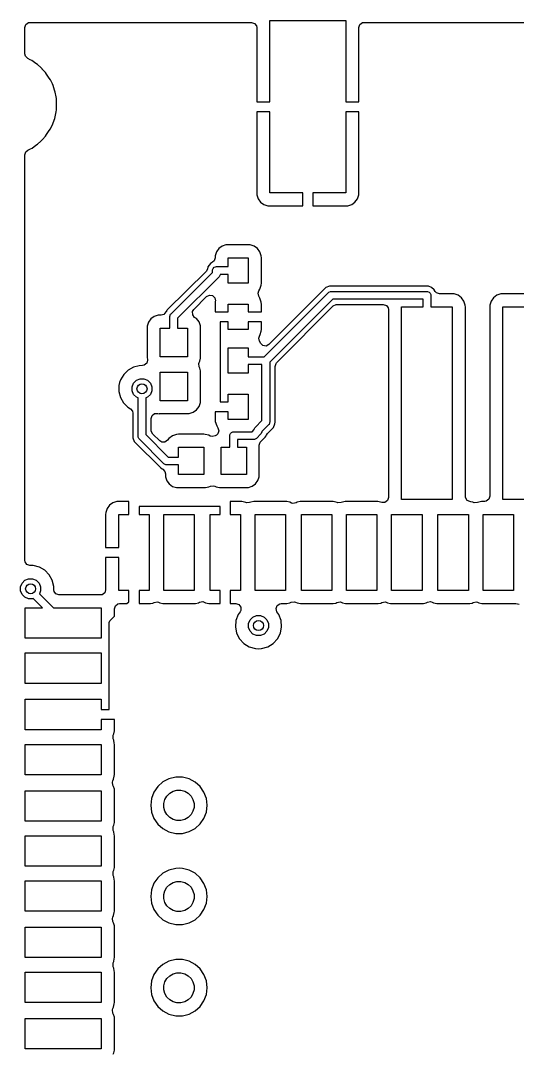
# Model space of a CAD drawing. Header units: inches. Extents: x 5.33 to 6.48, y -5.2 to -3.46.
# Drawn here: x 5.327 to 5.712, y -4.261 to -3.459 of the extents above; entities that cross this region are included whole.
import ezdxf

# ---------------------------------------------------------------- set-up
doc = ezdxf.new("R2010")
doc.units = ezdxf.units.IN
doc.header["$MEASUREMENT"] = 0
doc.layers.add('Top Layer', color=13, linetype='CONTINUOUS', true_color=0xc83434)

msp = doc.modelspace()

# ---------------------------------------------------------------- linework, layer by layer
at = {"layer": 'Top Layer', "linetype": 'CONTINUOUS'}
for p, q in [((5.32986, -3.46398), (5.33062, -3.46163)), ((5.32986, -3.48445), (5.32986, -3.46398)), ((5.33062, -3.46163), (5.33262, -3.46017)), ((5.33262, -3.46017), (5.33386, -3.45998)), ((5.33386, -3.45998), (5.50591, -3.45998)), ((5.50591, -3.45998), (5.50826, -3.46074)), ((5.50826, -3.46074), (5.50971, -3.46274)), ((5.50971, -3.46274), (5.50991, -3.46398)), ((5.50991, -3.46398), (5.50991, -3.52167)), ((5.5201, -3.52165), (5.5201, -3.45862)), ((5.5201, -3.45862), (5.57915, -3.45862)), ((5.57915, -3.45862), (5.57915, -3.52165)), ((5.58931, -3.46398), (5.59007, -3.46163)), ((5.58931, -3.52167), (5.58931, -3.46398)), ((5.59007, -3.46163), (5.59207, -3.46017)), ((5.59207, -3.46017), (5.59331, -3.45998)), ((5.59331, -3.45998), (5.76969, -3.45998)), ((5.33031, -3.48629), (5.32986, -3.48445)), ((5.33207, -3.48803), (5.33031, -3.48629)), ((5.33404, -3.48901), (5.33207, -3.48803)), ((5.33534, -3.48966), (5.33404, -3.48901)), ((5.33843, -3.49184), (5.33534, -3.48966)), ((5.33965, -3.49271), (5.33843, -3.49184)), ((5.34223, -3.49495), (5.33965, -3.49271)), ((5.34322, -3.49611), (5.34223, -3.49495)), ((5.34334, -3.49623), (5.34322, -3.49611)), ((5.34591, -3.49899), (5.34334, -3.49623)), ((5.34672, -3.50013), (5.34591, -3.49899)), ((5.34882, -3.50318), (5.34672, -3.50013)), ((5.34966, -3.50452), (5.34882, -3.50318)), ((5.35125, -3.5077), (5.34966, -3.50452)), ((5.35173, -3.50898), (5.35125, -3.5077)), ((5.35288, -3.51262), (5.35173, -3.50898)), ((5.3529, -3.51268), (5.35288, -3.51262)), ((5.35341, -3.51422), (5.3529, -3.51268)), ((5.35412, -3.51777), (5.35341, -3.51422)), ((5.35428, -3.51905), (5.35412, -3.51777)), ((5.35446, -3.52274), (5.35428, -3.51905)), ((5.50991, -3.52167), (5.51004, -3.52165)), ((5.51004, -3.52165), (5.5201, -3.52165)), ((5.57915, -3.52165), (5.58917, -3.52165)), ((5.58917, -3.52165), (5.58931, -3.52167)), ((5.35337, -3.53323), (5.35411, -3.5295)), ((5.35411, -3.5295), (5.35428, -3.52803)), ((5.35428, -3.52803), (5.35446, -3.52431)), ((5.35446, -3.52431), (5.35446, -3.52274)), ((5.51004, -3.52953), (5.50991, -3.52951)), ((5.50991, -3.52951), (5.50991, -3.59247)), ((5.5201, -3.52953), (5.51004, -3.52953)), ((5.5201, -3.59248), (5.5201, -3.52953)), ((5.58917, -3.52953), (5.57915, -3.52953)), ((5.57915, -3.52953), (5.57915, -3.59248)), ((5.58931, -3.52951), (5.58917, -3.52953)), ((5.58931, -3.5924), (5.58931, -3.52951)), ((5.35155, -3.53884), (5.35178, -3.53792)), ((5.35178, -3.53792), (5.35305, -3.53466)), ((5.35305, -3.53466), (5.35337, -3.53323)), ((5.34672, -3.54711), (5.34882, -3.54407)), ((5.34882, -3.54407), (5.34966, -3.54273)), ((5.34966, -3.54273), (5.35134, -3.53935)), ((5.35134, -3.53935), (5.35143, -3.53919)), ((5.35143, -3.53919), (5.35148, -3.53911)), ((5.35148, -3.53911), (5.35153, -3.53893)), ((5.35153, -3.53893), (5.35155, -3.53884)), ((5.33965, -3.55453), (5.34235, -3.55219)), ((5.34235, -3.55219), (5.34353, -3.55101)), ((5.34353, -3.55101), (5.34587, -3.54831)), ((5.34587, -3.54831), (5.34672, -3.54711)), ((5.32986, -3.5628), (5.33062, -3.56044)), ((5.33062, -3.56044), (5.3322, -3.55915)), ((5.3322, -3.55915), (5.3343, -3.5582)), ((5.3343, -3.5582), (5.33549, -3.55761)), ((5.33549, -3.55761), (5.33835, -3.55546)), ((5.33835, -3.55546), (5.33842, -3.55541)), ((5.33842, -3.55541), (5.33965, -3.55453)), ((5.32986, -3.59247), (5.32986, -3.5628)), ((5.32986, -3.84239), (5.32986, -3.59247)), ((5.50991, -3.59247), (5.50995, -3.59407)), ((5.50995, -3.59407), (5.51094, -3.59715)), ((5.54567, -3.59248), (5.5201, -3.59248)), ((5.54567, -3.6025), (5.54567, -3.59248)), ((5.57915, -3.59248), (5.55354, -3.59248)), ((5.55354, -3.59248), (5.55354, -3.6025)), ((5.58816, -3.59701), (5.58921, -3.59394)), ((5.58921, -3.59394), (5.5893, -3.59247)), ((5.5893, -3.59247), (5.58931, -3.5924)), ((5.51094, -3.59715), (5.51281, -3.5997)), ((5.51281, -3.5997), (5.51538, -3.60153)), ((5.51538, -3.60153), (5.51848, -3.60247)), ((5.58061, -3.60242), (5.58369, -3.60141)), ((5.58369, -3.60141), (5.58627, -3.59955)), ((5.58627, -3.59955), (5.58816, -3.59701)), ((5.51848, -3.60247), (5.52011, -3.6025)), ((5.52011, -3.6025), (5.54567, -3.6025)), ((5.55354, -3.6025), (5.57904, -3.6025)), ((5.57904, -3.6025), (5.58061, -3.60242)), ((5.48297, -3.63377), (5.48042, -3.63564)), ((5.48605, -3.63278), (5.48297, -3.63377)), ((5.48765, -3.63274), (5.48605, -3.63278)), ((5.50328, -3.63274), (5.48765, -3.63274)), ((5.50488, -3.6328), (5.50328, -3.63274)), ((5.50799, -3.63381), (5.50488, -3.6328)), ((5.51057, -3.63569), (5.50799, -3.63381)), ((5.47764, -3.64131), (5.47762, -3.64297)), ((5.47859, -3.63822), (5.47764, -3.64131)), ((5.48042, -3.63564), (5.47859, -3.63822)), ((5.51245, -3.63827), (5.51057, -3.63569)), ((5.51346, -3.64138), (5.51245, -3.63827)), ((5.51352, -3.64298), (5.51346, -3.64138)), ((5.47203, -3.64997), (5.47158, -3.65163)), ((5.47412, -3.64724), (5.47203, -3.64997)), ((5.47562, -3.64638), (5.47412, -3.64724)), ((5.47683, -3.64531), (5.47562, -3.64638)), ((5.47611, -3.65105), (5.47693, -3.65022)), ((5.47762, -3.64297), (5.47683, -3.64531)), ((5.47693, -3.65022), (5.47802, -3.64977)), ((5.47802, -3.64977), (5.4786, -3.64971)), ((5.4786, -3.64971), (5.48764, -3.64971)), ((5.48764, -3.64971), (5.48764, -3.64287)), ((5.48764, -3.64287), (5.50339, -3.64287)), ((5.50339, -3.64287), (5.50339, -3.66256)), ((5.51352, -3.6625), (5.51352, -3.64298)), ((5.47054, -3.65343), (5.44042, -3.68335)), ((5.44339, -3.68628), (5.4756, -3.65417)), ((5.48072, -3.65754), (5.44851, -3.68965)), ((5.47158, -3.65163), (5.47054, -3.65343)), ((5.4756, -3.65272), (5.47566, -3.65213)), ((5.4756, -3.65417), (5.4756, -3.65272)), ((5.47566, -3.65213), (5.47611, -3.65105)), ((5.4811, -3.65708), (5.48072, -3.65754)), ((5.48132, -3.65655), (5.4811, -3.65708)), ((5.4811, -3.65708), (5.4811, -3.65708)), ((5.4811, -3.65708), (5.4811, -3.65708)), ((5.48155, -3.656), (5.48132, -3.65655)), ((5.48157, -3.65572), (5.48155, -3.656)), ((5.48155, -3.656), (5.48155, -3.656)), ((5.48155, -3.656), (5.48155, -3.656)), ((5.48764, -3.65572), (5.48157, -3.65572)), ((5.48764, -3.66256), (5.48764, -3.65572)), ((5.50339, -3.66256), (5.48764, -3.66256)), ((5.51246, -3.66714), (5.51345, -3.66404)), ((5.51345, -3.66404), (5.51352, -3.6625)), ((5.56368, -3.66604), (5.56264, -3.66703)), ((5.5664, -3.66488), (5.56368, -3.66604)), ((5.56779, -3.66483), (5.5664, -3.66488)), ((5.64199, -3.66483), (5.56779, -3.66483)), ((5.64325, -3.66491), (5.64199, -3.66483)), ((5.64578, -3.66592), (5.64325, -3.66491)), ((5.64781, -3.66774), (5.64578, -3.66592)), ((5.46112, -3.68303), (5.47096, -3.67299)), ((5.47096, -3.67299), (5.47315, -3.67184)), ((5.47315, -3.67184), (5.4756, -3.67221)), ((5.4756, -3.67221), (5.47736, -3.67394)), ((5.47736, -3.67394), (5.47778, -3.67637)), ((5.51097, -3.67038), (5.51159, -3.66852)), ((5.51156, -3.67278), (5.51097, -3.67038)), ((5.51245, -3.67421), (5.51156, -3.67278)), ((5.51159, -3.66852), (5.51246, -3.66714)), ((5.51345, -3.67743), (5.51245, -3.67421)), ((5.51576, -3.71971), (5.56559, -3.66989)), ((5.56264, -3.66703), (5.51936, -3.71031)), ((5.56559, -3.66989), (5.56605, -3.66951)), ((5.56605, -3.66951), (5.56713, -3.66906)), ((5.56713, -3.66906), (5.56772, -3.66901)), ((5.56772, -3.66901), (5.64211, -3.66901)), ((5.64211, -3.66901), (5.64269, -3.66906)), ((5.64269, -3.66906), (5.64377, -3.66951)), ((5.64377, -3.66951), (5.6446, -3.67034)), ((5.6446, -3.67034), (5.64505, -3.67142)), ((5.64505, -3.67142), (5.64511, -3.67201)), ((5.64511, -3.67201), (5.64511, -3.68106)), ((5.64852, -3.66895), (5.64781, -3.66774)), ((5.64962, -3.67017), (5.64852, -3.66895)), ((5.65197, -3.67093), (5.64962, -3.67017)), ((5.66174, -3.67093), (5.65197, -3.67093)), ((5.66334, -3.67098), (5.66174, -3.67093)), ((5.66645, -3.672), (5.66334, -3.67098)), ((5.66904, -3.67387), (5.66645, -3.672)), ((5.67092, -3.67646), (5.66904, -3.67387)), ((5.69395, -3.67387), (5.69207, -3.67646)), ((5.69654, -3.672), (5.69395, -3.67387)), ((5.69965, -3.67098), (5.69654, -3.672)), ((5.70125, -3.67093), (5.69965, -3.67098)), ((5.74048, -3.67093), (5.70125, -3.67093)), ((5.47759, -3.67718), (5.47754, -3.67802)), ((5.47754, -3.67802), (5.47759, -3.67844)), ((5.4777, -3.67677), (5.47759, -3.67718)), ((5.47759, -3.67844), (5.47762, -3.67894)), ((5.47762, -3.67894), (5.47762, -3.68484)), ((5.47778, -3.67637), (5.4777, -3.67677)), ((5.48764, -3.68484), (5.48764, -3.67886)), ((5.48764, -3.67886), (5.50339, -3.67886)), ((5.50339, -3.67886), (5.50339, -3.68484)), ((5.51352, -3.67902), (5.51345, -3.67743)), ((5.51352, -3.68484), (5.51352, -3.67902)), ((5.56896, -3.67501), (5.52001, -3.72396)), ((5.52531, -3.72454), (5.56941, -3.68025)), ((5.6391, -3.67501), (5.56896, -3.67501)), ((5.56941, -3.68025), (5.57161, -3.67912)), ((5.57161, -3.67912), (5.57224, -3.67907)), ((5.57224, -3.67907), (5.60827, -3.67907)), ((5.60827, -3.67907), (5.61062, -3.67983)), ((5.61062, -3.67983), (5.61207, -3.68183)), ((5.61207, -3.68183), (5.61227, -3.68307)), ((5.62246, -3.83067), (5.62246, -3.68106)), ((5.62246, -3.68106), (5.6391, -3.68106)), ((5.6391, -3.68106), (5.6391, -3.67501)), ((5.64511, -3.68106), (5.66183, -3.68106)), ((5.66183, -3.68106), (5.66183, -3.83067)), ((5.67193, -3.67957), (5.67092, -3.67646)), ((5.67198, -3.68117), (5.67193, -3.67957)), ((5.67198, -3.82835), (5.67198, -3.68117)), ((5.69106, -3.67957), (5.69101, -3.68117)), ((5.69101, -3.68117), (5.69101, -3.82815)), ((5.69207, -3.67646), (5.69106, -3.67957)), ((5.7012, -3.83067), (5.7012, -3.68106)), ((5.7012, -3.68106), (5.74057, -3.68106)), ((5.42776, -3.69036), (5.42592, -3.69289)), ((5.4303, -3.68852), (5.42776, -3.69036)), ((5.43335, -3.68753), (5.4303, -3.68852)), ((5.43492, -3.68746), (5.43335, -3.68753)), ((5.43563, -3.68746), (5.43492, -3.68746)), ((5.43776, -3.68685), (5.43563, -3.68746)), ((5.43934, -3.68495), (5.43776, -3.68685)), ((5.43952, -3.6845), (5.43934, -3.68495)), ((5.44006, -3.6837), (5.43952, -3.6845)), ((5.4404, -3.68337), (5.44006, -3.6837)), ((5.44042, -3.68335), (5.4404, -3.68337)), ((5.44251, -3.68841), (5.44257, -3.68782)), ((5.44251, -3.69753), (5.44251, -3.68841)), ((5.44257, -3.68782), (5.44279, -3.68728)), ((5.44257, -3.68782), (5.44257, -3.68782)), ((5.44257, -3.68782), (5.44257, -3.68782)), ((5.44279, -3.68728), (5.44302, -3.68674)), ((5.44302, -3.68673), (5.44339, -3.68628)), ((5.44302, -3.68674), (5.44302, -3.68673)), ((5.44302, -3.68674), (5.44302, -3.68674)), ((5.44851, -3.68965), (5.44851, -3.69753)), ((5.46014, -3.68468), (5.46112, -3.68303)), ((5.4602, -3.68715), (5.46014, -3.68468)), ((5.4617, -3.68912), (5.4602, -3.68715)), ((5.4631, -3.69009), (5.4617, -3.68912)), ((5.46516, -3.6927), (5.4631, -3.69009)), ((5.47762, -3.68484), (5.48764, -3.68484)), ((5.50339, -3.68484), (5.51352, -3.68484)), ((5.61227, -3.68307), (5.61227, -3.82913)), ((5.42493, -3.69595), (5.42487, -3.69752)), ((5.42487, -3.69752), (5.42487, -3.71974)), ((5.42592, -3.69289), (5.42493, -3.69595)), ((5.43488, -3.71979), (5.43488, -3.69753)), ((5.43488, -3.69753), (5.44251, -3.69753)), ((5.44851, -3.69753), (5.45614, -3.69753)), ((5.45614, -3.69753), (5.45614, -3.71979)), ((5.46623, -3.69585), (5.46516, -3.6927)), ((5.46628, -3.6975), (5.46623, -3.69585)), ((5.46628, -3.71976), (5.46628, -3.6975)), ((5.48764, -3.69272), (5.4816, -3.69272)), ((5.4816, -3.69272), (5.4816, -3.75472)), ((5.48764, -3.69854), (5.48764, -3.69272)), ((5.50339, -3.69854), (5.48764, -3.69854)), ((5.51352, -3.69272), (5.50339, -3.69272)), ((5.50339, -3.69272), (5.50339, -3.69854)), ((5.51345, -3.69983), (5.51352, -3.69852)), ((5.51352, -3.69852), (5.51352, -3.69272)), ((5.51158, -3.70522), (5.51202, -3.70383)), ((5.51205, -3.70765), (5.51158, -3.70522)), ((5.51202, -3.70383), (5.51269, -3.70257)), ((5.51269, -3.70257), (5.51345, -3.69983)), ((5.48764, -3.73256), (5.48764, -3.71287)), ((5.48764, -3.71287), (5.50339, -3.71287)), ((5.50339, -3.71287), (5.50339, -3.71971)), ((5.51304, -3.70942), (5.51205, -3.70765)), ((5.51472, -3.71104), (5.51304, -3.70942)), ((5.51716, -3.71143), (5.51472, -3.71104)), ((5.51936, -3.71031), (5.51716, -3.71143)), ((5.42505, -3.72235), (5.42446, -3.72475)), ((5.42487, -3.71974), (5.42505, -3.72235)), ((5.45614, -3.71979), (5.43488, -3.71979)), ((5.46567, -3.72314), (5.46621, -3.72082)), ((5.46621, -3.72082), (5.46628, -3.71976)), ((5.50339, -3.71971), (5.51576, -3.71971)), ((5.40997, -3.73022), (5.40659, -3.73353)), ((5.41409, -3.7279), (5.40997, -3.73022)), ((5.41873, -3.7267), (5.41409, -3.7279)), ((5.42116, -3.72664), (5.41873, -3.7267)), ((5.42257, -3.72634), (5.42116, -3.72664)), ((5.42446, -3.72475), (5.42257, -3.72634)), ((5.46497, -3.72505), (5.46521, -3.72425)), ((5.46529, -3.7275), (5.46497, -3.72505)), ((5.46521, -3.72425), (5.46567, -3.72314)), ((5.46576, -3.7285), (5.46529, -3.7275)), ((5.46626, -3.73065), (5.46576, -3.7285)), ((5.46628, -3.73172), (5.46626, -3.73065)), ((5.51401, -3.72572), (5.50339, -3.72572)), ((5.50339, -3.72572), (5.50339, -3.73256)), ((5.51401, -3.76937), (5.51401, -3.72572)), ((5.52001, -3.72396), (5.52001, -3.77061)), ((5.52415, -3.72736), (5.52491, -3.72501)), ((5.52415, -3.77053), (5.52415, -3.72736)), ((5.52491, -3.72501), (5.52531, -3.72454)), ((5.40415, -3.73766), (5.40346, -3.73986)), ((5.40659, -3.73353), (5.40415, -3.73766)), ((5.41424, -3.74022), (5.41642, -3.73803)), ((5.41642, -3.73803), (5.41927, -3.73685)), ((5.41927, -3.73685), (5.42235, -3.73685)), ((5.42235, -3.73685), (5.4252, -3.73803)), ((5.4252, -3.73803), (5.42738, -3.74022)), ((5.43488, -3.75389), (5.43488, -3.73162)), ((5.43488, -3.73162), (5.45614, -3.73162)), ((5.45614, -3.73162), (5.45614, -3.75389)), ((5.46628, -3.75382), (5.46628, -3.73172)), ((5.50339, -3.73256), (5.48764, -3.73256)), ((5.4029, -3.74209), (5.40285, -3.74686)), ((5.40346, -3.73986), (5.4029, -3.74209)), ((5.41306, -3.74306), (5.41424, -3.74022)), ((5.41306, -3.74615), (5.41306, -3.74306)), ((5.41424, -3.749), (5.41306, -3.74615)), ((5.42738, -3.74022), (5.42856, -3.74306)), ((5.42856, -3.74615), (5.42738, -3.749)), ((5.42856, -3.74306), (5.42856, -3.74615)), ((5.40285, -3.74686), (5.40403, -3.75142)), ((5.40403, -3.75142), (5.40636, -3.75552)), ((5.41642, -3.75118), (5.41424, -3.749)), ((5.41781, -3.75175), (5.41642, -3.75118)), ((5.41781, -3.78152), (5.41781, -3.75175)), ((5.4252, -3.75118), (5.42381, -3.75175)), ((5.42381, -3.75175), (5.42381, -3.78027)), ((5.42738, -3.749), (5.4252, -3.75118)), ((5.45614, -3.75389), (5.43488, -3.75389)), ((5.46618, -3.75535), (5.46628, -3.75382)), ((5.4816, -3.75472), (5.48764, -3.75472)), ((5.48764, -3.75472), (5.48764, -3.74886)), ((5.48764, -3.74886), (5.50339, -3.74886)), ((5.50339, -3.74886), (5.50339, -3.76854)), ((5.40636, -3.75552), (5.40971, -3.75891)), ((5.40971, -3.75891), (5.41176, -3.76019)), ((5.41176, -3.76019), (5.41335, -3.76208)), ((5.41335, -3.76208), (5.41365, -3.76358)), ((5.45758, -3.76384), (5.46066, -3.76283)), ((5.46066, -3.76283), (5.46324, -3.76097)), ((5.46324, -3.76097), (5.46513, -3.75843)), ((5.46513, -3.75843), (5.46618, -3.75535)), ((5.48764, -3.7626), (5.47762, -3.7626)), ((5.47762, -3.7626), (5.47762, -3.76842)), ((5.48764, -3.76854), (5.48764, -3.7626)), ((5.41365, -3.76358), (5.41365, -3.78142)), ((5.42789, -3.76772), (5.42865, -3.76537)), ((5.42789, -3.77697), (5.42789, -3.76772)), ((5.42865, -3.76537), (5.43065, -3.76391)), ((5.43065, -3.76391), (5.43279, -3.76382)), ((5.43279, -3.76382), (5.4332, -3.76391)), ((5.4332, -3.76391), (5.43405, -3.76397)), ((5.43405, -3.76397), (5.43447, -3.76393)), ((5.43447, -3.76393), (5.43484, -3.76391)), ((5.43484, -3.76391), (5.45601, -3.76391)), ((5.45601, -3.76391), (5.45758, -3.76384)), ((5.47762, -3.76842), (5.47769, -3.77009)), ((5.47769, -3.77009), (5.47883, -3.77342)), ((5.50339, -3.76854), (5.48764, -3.76854)), ((5.50888, -3.77449), (5.51401, -3.76937)), ((5.52001, -3.77061), (5.51995, -3.7712)), ((5.52405, -3.77192), (5.52415, -3.77053)), ((5.42795, -3.77767), (5.42789, -3.77697)), ((5.42911, -3.77985), (5.42795, -3.77767)), ((5.47883, -3.77342), (5.47984, -3.77486)), ((5.48057, -3.77722), (5.47978, -3.77956)), ((5.47984, -3.77486), (5.48057, -3.77722)), ((5.48951, -3.77934), (5.49034, -3.77851)), ((5.49034, -3.77851), (5.49142, -3.77806)), ((5.49142, -3.77806), (5.49201, -3.778)), ((5.49201, -3.778), (5.50637, -3.778)), ((5.50637, -3.778), (5.50803, -3.77635)), ((5.50803, -3.77635), (5.50806, -3.77603)), ((5.50806, -3.77603), (5.50851, -3.77495)), ((5.50851, -3.77495), (5.50888, -3.77449)), ((5.51395, -3.7782), (5.5135, -3.77929)), ((5.51398, -3.77788), (5.51395, -3.7782)), ((5.51913, -3.77273), (5.51398, -3.77788)), ((5.51823, -3.77946), (5.5219, -3.77579)), ((5.5195, -3.77228), (5.51913, -3.77273)), ((5.51995, -3.7712), (5.5195, -3.77228)), ((5.5219, -3.77579), (5.52286, -3.77473)), ((5.52286, -3.77473), (5.52405, -3.77192)), ((5.41365, -3.78142), (5.4137, -3.78282)), ((5.4137, -3.78282), (5.41486, -3.78553)), ((5.41486, -3.78553), (5.41585, -3.78657)), ((5.41585, -3.78657), (5.4349, -3.80562)), ((5.41786, -3.7821), (5.41781, -3.78152)), ((5.41808, -3.78262), (5.41786, -3.7821)), ((5.41786, -3.7821), (5.41786, -3.7821)), ((5.41786, -3.7821), (5.41786, -3.7821)), ((5.41831, -3.78318), (5.41808, -3.78262)), ((5.41869, -3.78364), (5.41831, -3.78318)), ((5.41831, -3.78318), (5.41831, -3.78318)), ((5.41831, -3.78318), (5.41831, -3.78318)), ((5.4379, -3.80283), (5.41869, -3.78364)), ((5.42381, -3.78027), (5.44126, -3.79771)), ((5.43463, -3.78516), (5.42911, -3.77985)), ((5.43615, -3.78608), (5.43463, -3.78516)), ((5.43862, -3.78609), (5.43615, -3.78608)), ((5.44063, -3.78465), (5.43862, -3.78609)), ((5.44166, -3.78323), (5.44063, -3.78465)), ((5.44438, -3.78115), (5.44166, -3.78323)), ((5.44762, -3.78005), (5.44438, -3.78115)), ((5.44929, -3.77998), (5.44762, -3.78005)), ((5.46877, -3.77998), (5.44929, -3.77998)), ((5.47, -3.78006), (5.46877, -3.77998)), ((5.47262, -3.78075), (5.47, -3.78006)), ((5.47383, -3.78135), (5.47262, -3.78075)), ((5.47524, -3.78174), (5.47383, -3.78135)), ((5.47765, -3.78119), (5.47524, -3.78174)), ((5.47863, -3.7806), (5.47765, -3.78119)), ((5.47978, -3.77956), (5.47863, -3.7806)), ((5.48901, -3.781), (5.48906, -3.78042)), ((5.48901, -3.79008), (5.48901, -3.781)), ((5.48906, -3.78042), (5.48951, -3.77934)), ((5.50762, -3.78401), (5.49501, -3.78401)), ((5.49501, -3.78401), (5.49501, -3.79008)), ((5.5082, -3.78395), (5.50762, -3.78401)), ((5.50929, -3.7835), (5.5082, -3.78395)), ((5.50974, -3.78313), (5.50929, -3.7835)), ((5.51313, -3.77974), (5.50974, -3.78313)), ((5.51194, -3.78839), (5.51271, -3.78603)), ((5.51271, -3.78603), (5.51312, -3.78556)), ((5.51312, -3.78556), (5.51605, -3.78262)), ((5.5135, -3.77929), (5.51313, -3.77974)), ((5.51605, -3.78262), (5.51647, -3.7822)), ((5.51647, -3.7822), (5.51717, -3.78117)), ((5.51717, -3.78117), (5.51743, -3.78061)), ((5.51743, -3.78061), (5.51823, -3.77946)), ((5.44913, -3.79771), (5.44913, -3.79008)), ((5.44913, -3.79008), (5.46882, -3.79008)), ((5.46882, -3.79008), (5.46882, -3.81134)), ((5.4822, -3.81134), (5.4822, -3.79008)), ((5.4822, -3.79008), (5.48901, -3.79008)), ((5.49501, -3.79008), (5.50189, -3.79008)), ((5.50189, -3.79008), (5.50189, -3.81134)), ((5.51194, -3.81134), (5.51194, -3.78839)), ((5.43835, -3.8032), (5.4379, -3.80283)), ((5.44126, -3.79771), (5.44913, -3.79771)), ((5.4349, -3.80562), (5.43534, -3.80605)), ((5.43534, -3.80605), (5.43636, -3.8068)), ((5.43636, -3.8068), (5.43692, -3.8071)), ((5.43692, -3.8071), (5.43864, -3.80888)), ((5.43835, -3.80321), (5.43835, -3.8032)), ((5.43835, -3.8032), (5.43835, -3.8032)), ((5.43835, -3.8032), (5.43835, -3.8032)), ((5.43891, -3.80344), (5.43835, -3.80321)), ((5.43864, -3.80888), (5.43904, -3.81063)), ((5.43943, -3.80365), (5.43891, -3.80344)), ((5.43904, -3.81063), (5.43904, -3.81136)), ((5.43944, -3.80365), (5.43943, -3.80365)), ((5.43943, -3.80365), (5.43943, -3.80365)), ((5.44002, -3.80371), (5.43944, -3.80365)), ((5.43944, -3.80365), (5.43944, -3.80365)), ((5.44913, -3.80371), (5.44002, -3.80371)), ((5.44913, -3.81134), (5.44913, -3.80371)), ((5.43904, -3.81136), (5.43908, -3.81296)), ((5.43908, -3.81296), (5.44007, -3.81604)), ((5.44007, -3.81604), (5.44194, -3.81859)), ((5.44194, -3.81859), (5.44452, -3.82042)), ((5.46882, -3.81134), (5.44913, -3.81134)), ((5.50189, -3.81134), (5.4822, -3.81134)), ((5.50651, -3.82034), (5.50905, -3.8185)), ((5.50905, -3.8185), (5.51089, -3.81596)), ((5.51089, -3.81596), (5.51188, -3.81291)), ((5.51188, -3.81291), (5.51194, -3.81134)), ((5.44452, -3.82042), (5.44761, -3.82137)), ((5.44761, -3.82137), (5.44924, -3.82139)), ((5.44924, -3.82139), (5.46881, -3.82139)), ((5.46881, -3.82139), (5.47008, -3.82134)), ((5.47008, -3.82134), (5.47272, -3.82072)), ((5.47272, -3.82072), (5.47396, -3.82017)), ((5.47396, -3.82017), (5.47642, -3.81991)), ((5.47642, -3.81991), (5.47743, -3.82027)), ((5.47743, -3.82027), (5.47854, -3.82084)), ((5.47854, -3.82084), (5.48097, -3.82141)), ((5.48097, -3.82141), (5.48222, -3.82139)), ((5.48222, -3.82139), (5.48228, -3.82139)), ((5.48228, -3.82139), (5.50189, -3.82139)), ((5.50189, -3.82139), (5.50346, -3.82133)), ((5.50346, -3.82133), (5.50651, -3.82034)), ((5.39812, -3.83322), (5.39553, -3.8351)), ((5.40122, -3.83221), (5.39812, -3.83322)), ((5.40283, -3.83215), (5.40122, -3.83221)), ((5.41064, -3.83215), (5.40283, -3.83215)), ((5.41063, -3.83228), (5.41064, -3.83215)), ((5.41063, -3.8423), (5.41063, -3.83228)), ((5.49721, -3.83215), (5.48936, -3.83215)), ((5.48936, -3.83215), (5.48937, -3.83228)), ((5.48937, -3.83228), (5.48937, -3.8423)), ((5.49827, -3.83217), (5.49721, -3.83215)), ((5.50041, -3.83261), (5.49827, -3.83217)), ((5.50143, -3.83303), (5.50041, -3.83261)), ((5.50197, -3.83321), (5.50143, -3.83303)), ((5.50444, -3.83304), (5.50197, -3.83321)), ((5.50547, -3.83263), (5.50444, -3.83304)), ((5.50766, -3.83218), (5.50547, -3.83263)), ((5.50872, -3.83215), (5.50766, -3.83218)), ((5.53216, -3.83215), (5.50872, -3.83215)), ((5.5333, -3.83222), (5.53216, -3.83215)), ((5.53577, -3.83284), (5.5333, -3.83222)), ((5.53693, -3.83337), (5.53577, -3.83284)), ((5.53807, -3.83369), (5.53693, -3.83337)), ((5.5405, -3.83324), (5.53807, -3.83369)), ((5.54147, -3.83271), (5.5405, -3.83324)), ((5.5436, -3.83216), (5.54147, -3.83271)), ((5.5447, -3.83215), (5.5436, -3.83216)), ((5.56827, -3.83215), (5.5447, -3.83215)), ((5.56934, -3.83217), (5.56827, -3.83215)), ((5.57148, -3.83261), (5.56934, -3.83217)), ((5.57249, -3.83303), (5.57148, -3.83261)), ((5.57303, -3.83321), (5.57249, -3.83303)), ((5.5755, -3.83304), (5.57303, -3.83321)), ((5.57654, -3.83263), (5.5755, -3.83304)), ((5.57872, -3.83218), (5.57654, -3.83263)), ((5.57978, -3.83215), (5.57872, -3.83218)), ((5.6032, -3.83215), (5.57978, -3.83215)), ((5.60406, -3.83221), (5.6032, -3.83215)), ((5.60605, -3.83261), (5.60406, -3.83221)), ((5.60701, -3.83293), (5.60605, -3.83261)), ((5.60703, -3.83294), (5.60701, -3.83293)), ((5.6095, -3.83294), (5.60703, -3.83294)), ((5.6115, -3.83148), (5.6095, -3.83294)), ((5.61227, -3.82913), (5.6115, -3.83148)), ((5.66183, -3.83067), (5.62246, -3.83067)), ((5.67208, -3.82921), (5.67198, -3.82835)), ((5.67333, -3.83134), (5.67208, -3.82921)), ((5.6756, -3.83233), (5.67333, -3.83134)), ((5.67632, -3.8324), (5.6756, -3.83233)), ((5.67772, -3.83275), (5.67632, -3.8324)), ((5.67839, -3.83303), (5.67772, -3.83275)), ((5.67894, -3.83321), (5.67839, -3.83303)), ((5.68141, -3.83304), (5.67894, -3.83321)), ((5.68244, -3.83263), (5.68141, -3.83304)), ((5.68463, -3.83218), (5.68244, -3.83263)), ((5.68569, -3.83215), (5.68463, -3.83218)), ((5.68701, -3.83215), (5.68569, -3.83215)), ((5.68824, -3.83195), (5.68701, -3.83215)), ((5.69024, -3.8305), (5.68824, -3.83195)), ((5.69101, -3.82815), (5.69024, -3.8305)), ((5.74057, -3.83067), (5.7012, -3.83067)), ((5.32986, -3.87795), (5.32986, -3.84239)), ((5.39264, -3.84079), (5.39258, -3.84239)), ((5.39258, -3.84239), (5.39258, -3.86791)), ((5.39365, -3.83768), (5.39264, -3.84079)), ((5.39553, -3.8351), (5.39365, -3.83768)), ((5.4027, -3.86791), (5.4027, -3.8423)), ((5.4027, -3.8423), (5.41063, -3.8423)), ((5.4185, -3.83621), (5.4185, -3.8423)), ((5.4815, -3.83621), (5.4185, -3.83621)), ((5.4185, -3.8423), (5.42632, -3.8423)), ((5.42632, -3.8423), (5.42632, -3.90136)), ((5.4377, -3.90136), (5.4377, -3.8423)), ((5.4377, -3.8423), (5.46132, -3.8423)), ((5.46132, -3.8423), (5.46132, -3.90136)), ((5.4737, -3.90136), (5.4737, -3.8423)), ((5.4737, -3.8423), (5.4815, -3.8423)), ((5.4815, -3.8423), (5.4815, -3.83621)), ((5.48937, -3.8423), (5.49732, -3.8423)), ((5.49732, -3.8423), (5.49732, -3.90136)), ((5.5087, -3.90136), (5.5087, -3.8423)), ((5.5087, -3.8423), (5.53232, -3.8423)), ((5.53232, -3.8423), (5.53232, -3.90136)), ((5.5447, -3.90136), (5.5447, -3.8423)), ((5.5447, -3.8423), (5.56833, -3.8423)), ((5.56833, -3.8423), (5.56833, -3.90136)), ((5.5797, -3.90136), (5.5797, -3.8423)), ((5.5797, -3.8423), (5.60333, -3.8423)), ((5.60333, -3.8423), (5.60333, -3.90136)), ((5.6147, -3.90136), (5.6147, -3.8423)), ((5.6147, -3.8423), (5.63833, -3.8423)), ((5.63833, -3.8423), (5.63833, -3.90136)), ((5.65071, -3.90136), (5.65071, -3.8423)), ((5.65071, -3.8423), (5.67433, -3.8423)), ((5.67433, -3.8423), (5.67433, -3.90136)), ((5.68571, -3.90136), (5.68571, -3.8423)), ((5.68571, -3.8423), (5.70933, -3.8423)), ((5.70933, -3.8423), (5.70933, -3.90136)), ((5.39258, -3.86791), (5.4027, -3.86791)), ((5.33004, -3.87913), (5.32986, -3.87795)), ((5.33146, -3.88115), (5.33004, -3.87913)), ((5.3338, -3.88195), (5.33146, -3.88115)), ((5.33631, -3.88199), (5.3338, -3.88195)), ((5.34112, -3.88323), (5.33631, -3.88199)), ((5.4027, -3.87579), (5.39258, -3.87579)), ((5.39258, -3.87579), (5.39258, -3.90079)), ((5.4027, -3.90136), (5.4027, -3.87579)), ((5.34535, -3.88567), (5.34112, -3.88323)), ((5.34878, -3.88916), (5.34535, -3.88567)), ((5.35115, -3.89344), (5.34878, -3.88916)), ((5.32656, -3.89846), (5.32774, -3.89561)), ((5.32656, -3.90154), (5.32656, -3.89846)), ((5.32774, -3.89561), (5.32992, -3.89343)), ((5.32992, -3.89343), (5.33277, -3.89225)), ((5.33277, -3.89225), (5.33585, -3.89225)), ((5.33585, -3.89225), (5.3387, -3.89343)), ((5.3387, -3.89343), (5.34088, -3.89561)), ((5.34088, -3.89561), (5.34206, -3.89846)), ((5.34206, -3.89846), (5.34206, -3.90154)), ((5.35231, -3.89826), (5.35115, -3.89344)), ((5.3523, -3.90078), (5.35231, -3.89826)), ((5.32774, -3.90439), (5.32656, -3.90154)), ((5.32992, -3.90657), (5.32774, -3.90439)), ((5.33277, -3.90775), (5.32992, -3.90657)), ((5.34206, -3.90154), (5.34107, -3.90393)), ((5.34107, -3.90393), (5.35202, -3.91488)), ((5.3525, -3.90202), (5.3523, -3.90078)), ((5.35395, -3.90402), (5.3525, -3.90202)), ((5.3563, -3.90479), (5.35395, -3.90402)), ((5.38858, -3.90479), (5.3563, -3.90479)), ((5.38982, -3.90459), (5.38858, -3.90479)), ((5.39182, -3.90314), (5.38982, -3.90459)), ((5.39258, -3.90079), (5.39182, -3.90314)), ((5.41063, -3.90136), (5.4027, -3.90136)), ((5.41063, -3.91005), (5.41063, -3.90136)), ((5.42632, -3.90136), (5.4185, -3.90136)), ((5.4185, -3.90136), (5.4185, -3.91142)), ((5.46132, -3.90136), (5.4377, -3.90136)), ((5.4815, -3.90136), (5.4737, -3.90136)), ((5.4815, -3.91142), (5.4815, -3.90136)), ((5.49732, -3.90136), (5.48937, -3.90136)), ((5.48937, -3.90136), (5.48937, -3.91142)), ((5.53232, -3.90136), (5.5087, -3.90136)), ((5.56833, -3.90136), (5.5447, -3.90136)), ((5.60333, -3.90136), (5.5797, -3.90136)), ((5.63833, -3.90136), (5.6147, -3.90136)), ((5.67433, -3.90136), (5.65071, -3.90136)), ((5.70933, -3.90136), (5.68571, -3.90136)), ((5.33012, -3.9385), (5.33012, -3.91488)), ((5.33012, -3.91488), (5.34353, -3.91488)), ((5.33585, -3.90775), (5.33277, -3.90775)), ((5.33624, -3.90759), (5.33585, -3.90775)), ((5.34353, -3.91488), (5.33624, -3.90759)), ((5.35202, -3.91488), (5.38917, -3.91488)), ((5.38917, -3.91488), (5.38917, -3.9385)), ((5.39935, -3.91555), (5.40011, -3.9132)), ((5.40011, -3.9132), (5.40211, -3.91175)), ((5.40211, -3.91175), (5.40335, -3.91155)), ((5.40335, -3.91155), (5.40912, -3.91155)), ((5.40912, -3.91155), (5.41063, -3.91005)), ((5.4185, -3.91142), (5.41849, -3.91155)), ((5.41849, -3.91155), (5.42638, -3.91155)), ((5.42638, -3.91155), (5.42738, -3.91155)), ((5.42738, -3.91155), (5.42936, -3.91107)), ((5.42936, -3.91107), (5.43027, -3.91061)), ((5.43027, -3.91061), (5.43272, -3.91022)), ((5.43272, -3.91022), (5.43354, -3.91045)), ((5.43354, -3.91045), (5.43466, -3.91089)), ((5.43466, -3.91089), (5.437, -3.91145)), ((5.437, -3.91145), (5.438, -3.91155)), ((5.438, -3.91155), (5.46141, -3.91155)), ((5.46141, -3.91155), (5.4625, -3.91154)), ((5.4625, -3.91154), (5.46464, -3.91099)), ((5.46464, -3.91099), (5.4656, -3.91046)), ((5.4656, -3.91046), (5.46803, -3.91001)), ((5.46803, -3.91001), (5.46909, -3.9103)), ((5.46909, -3.9103), (5.47027, -3.9108)), ((5.47027, -3.9108), (5.47275, -3.91144)), ((5.47275, -3.91144), (5.47383, -3.91155)), ((5.47383, -3.91155), (5.48151, -3.91155)), ((5.48151, -3.91155), (5.4815, -3.91142)), ((5.48937, -3.91142), (5.48936, -3.91155)), ((5.48936, -3.91155), (5.4937, -3.91155)), ((5.4937, -3.91155), (5.49605, -3.91232)), ((5.49605, -3.91232), (5.49751, -3.91432)), ((5.49751, -3.91432), (5.49751, -3.91679)), ((5.52494, -3.91546), (5.52576, -3.91312)), ((5.52576, -3.91312), (5.52779, -3.91172)), ((5.52779, -3.91172), (5.52894, -3.91155)), ((5.52894, -3.91155), (5.53225, -3.91155)), ((5.53225, -3.91155), (5.5334, -3.91153)), ((5.5334, -3.91153), (5.53571, -3.91095)), ((5.53571, -3.91095), (5.53676, -3.91041)), ((5.53676, -3.91041), (5.5392, -3.91003)), ((5.5392, -3.91003), (5.54015, -3.9103)), ((5.54015, -3.9103), (5.54133, -3.9108)), ((5.54133, -3.9108), (5.54382, -3.91144)), ((5.54382, -3.91144), (5.54489, -3.91155)), ((5.54489, -3.91155), (5.56831, -3.91155)), ((5.56831, -3.91155), (5.56931, -3.91155)), ((5.56931, -3.91155), (5.57129, -3.91107)), ((5.57129, -3.91107), (5.5722, -3.91061)), ((5.5722, -3.91061), (5.57464, -3.91022)), ((5.57464, -3.91022), (5.57547, -3.91045)), ((5.57547, -3.91045), (5.57659, -3.91089)), ((5.57659, -3.91089), (5.57893, -3.91145)), ((5.57893, -3.91145), (5.57993, -3.91155)), ((5.57993, -3.91155), (5.60335, -3.91155)), ((5.60335, -3.91155), (5.60435, -3.91155)), ((5.60435, -3.91155), (5.60633, -3.91107)), ((5.60633, -3.91107), (5.60724, -3.91061)), ((5.60724, -3.91061), (5.60968, -3.91022)), ((5.60968, -3.91022), (5.61051, -3.91045)), ((5.61051, -3.91045), (5.61163, -3.91089)), ((5.61163, -3.91089), (5.61397, -3.91145)), ((5.61397, -3.91145), (5.61496, -3.91155)), ((5.61496, -3.91155), (5.63838, -3.91155)), ((5.63838, -3.91155), (5.63947, -3.91154)), ((5.63947, -3.91154), (5.6416, -3.91099)), ((5.6416, -3.91099), (5.64257, -3.91046)), ((5.64257, -3.91046), (5.645, -3.91001)), ((5.645, -3.91001), (5.64614, -3.91033)), ((5.64614, -3.91033), (5.6473, -3.91086)), ((5.6473, -3.91086), (5.64977, -3.91148)), ((5.64977, -3.91148), (5.65092, -3.91155)), ((5.65092, -3.91155), (5.67441, -3.91155)), ((5.67441, -3.91155), (5.67445, -3.91155)), ((5.67445, -3.91155), (5.67538, -3.91156)), ((5.67538, -3.91156), (5.67719, -3.91111)), ((5.67719, -3.91111), (5.67801, -3.91066)), ((5.67801, -3.91066), (5.68044, -3.91021)), ((5.68044, -3.91021), (5.68138, -3.91045)), ((5.68138, -3.91045), (5.6825, -3.91089)), ((5.6825, -3.91089), (5.68484, -3.91145)), ((5.68484, -3.91145), (5.68583, -3.91155)), ((5.68583, -3.91155), (5.70909, -3.91155)), ((5.70909, -3.91155), (5.71128, -3.91137)), ((5.71128, -3.91137), (5.71369, -3.91193)), ((5.39609, -3.92459), (5.39935, -3.92133)), ((5.39935, -3.92133), (5.39935, -3.91555)), ((5.49557, -3.9199), (5.49381, -3.92459)), ((5.497, -3.91781), (5.49557, -3.9199)), ((5.49751, -3.91679), (5.497, -3.91781)), ((5.50475, -3.92421), (5.50693, -3.92203)), ((5.50693, -3.92203), (5.50978, -3.92085)), ((5.50978, -3.92085), (5.51286, -3.92085)), ((5.51286, -3.92085), (5.51571, -3.92203)), ((5.51571, -3.92203), (5.51789, -3.92421)), ((5.52565, -3.91782), (5.52494, -3.91546)), ((5.5271, -3.91992), (5.52565, -3.91782)), ((5.52887, -3.92463), (5.5271, -3.91992)), ((5.39521, -3.92671), (5.39526, -3.92613)), ((5.39521, -3.9937), (5.39521, -3.92671)), ((5.39526, -3.92613), (5.39571, -3.92504)), ((5.39571, -3.92504), (5.39609, -3.92459)), ((5.49381, -3.92459), (5.4934, -3.92952)), ((5.4934, -3.92952), (5.49433, -3.93437)), ((5.50357, -3.92706), (5.50475, -3.92421)), ((5.50357, -3.93014), (5.50357, -3.92706)), ((5.50475, -3.93299), (5.50357, -3.93014)), ((5.51789, -3.92421), (5.51907, -3.92706)), ((5.51907, -3.93014), (5.51789, -3.93299)), ((5.51907, -3.92706), (5.51907, -3.93014)), ((5.52834, -3.93446), (5.52929, -3.92959)), ((5.52929, -3.92959), (5.52887, -3.92463)), ((5.38917, -3.9385), (5.33012, -3.9385)), ((5.49433, -3.93437), (5.49654, -3.9388)), ((5.49654, -3.9388), (5.49986, -3.94245)), ((5.50693, -3.93517), (5.50475, -3.93299)), ((5.50978, -3.93635), (5.50693, -3.93517)), ((5.51286, -3.93635), (5.50978, -3.93635)), ((5.51571, -3.93517), (5.51286, -3.93635)), ((5.51789, -3.93299), (5.51571, -3.93517)), ((5.52273, -3.94255), (5.5261, -3.9389)), ((5.5261, -3.9389), (5.52834, -3.93446)), ((5.49986, -3.94245), (5.50405, -3.94508)), ((5.50405, -3.94508), (5.50886, -3.94649)), ((5.50886, -3.94649), (5.51125, -3.94659)), ((5.51125, -3.94659), (5.51365, -3.94652)), ((5.51365, -3.94652), (5.5185, -3.94515)), ((5.5185, -3.94515), (5.52273, -3.94255)), ((5.33012, -3.9735), (5.33012, -3.94988)), ((5.33012, -3.94988), (5.38917, -3.94988)), ((5.38917, -3.94988), (5.38917, -3.9735)), ((5.38917, -3.9735), (5.33012, -3.9735)), ((5.33012, -4.00951), (5.33012, -3.98589)), ((5.33012, -3.98589), (5.38917, -3.98589)), ((5.38917, -3.98589), (5.38917, -3.9937)), ((5.38917, -3.9937), (5.39521, -3.9937)), ((5.39921, -4.00157), (5.38917, -4.00157)), ((5.38917, -4.00157), (5.38917, -4.00951)), ((5.39935, -4.00156), (5.39921, -4.00157)), ((5.39935, -4.00942), (5.39935, -4.00156)), ((5.38917, -4.00951), (5.33012, -4.00951)), ((5.39889, -4.01262), (5.39933, -4.01048)), ((5.39933, -4.01048), (5.39935, -4.00942)), ((5.39829, -4.01418), (5.39847, -4.01363)), ((5.39845, -4.01664), (5.39829, -4.01418)), ((5.39887, -4.01768), (5.39845, -4.01664)), ((5.39847, -4.01363), (5.39889, -4.01262)), ((5.39932, -4.01986), (5.39887, -4.01768)), ((5.33012, -4.04451), (5.33012, -4.02089)), ((5.33012, -4.02089), (5.38917, -4.02089)), ((5.38917, -4.02089), (5.38917, -4.04451)), ((5.39935, -4.02092), (5.39932, -4.01986)), ((5.39935, -4.04436), (5.39935, -4.02092)), ((5.38917, -4.04451), (5.33012, -4.04451)), ((5.3978, -4.05027), (5.39813, -4.04914)), ((5.39826, -4.0527), (5.3978, -4.05027)), ((5.39813, -4.04914), (5.39865, -4.04797)), ((5.39865, -4.04797), (5.39927, -4.0455)), ((5.39927, -4.0455), (5.39935, -4.04436)), ((5.43708, -4.05011), (5.4331, -4.05362)), ((5.44178, -4.04765), (5.43708, -4.05011)), ((5.44699, -4.04639), (5.44178, -4.04765)), ((5.44959, -4.04632), (5.44699, -4.04639)), ((5.45217, -4.04641), (5.44959, -4.04632)), ((5.45735, -4.04771), (5.45217, -4.04641)), ((5.46202, -4.05017), (5.45735, -4.04771)), ((5.46596, -4.05368), (5.46202, -4.05017)), ((5.33012, -4.08051), (5.33012, -4.05689)), ((5.33012, -4.05689), (5.38917, -4.05689)), ((5.38917, -4.05689), (5.38917, -4.08051)), ((5.39879, -4.05367), (5.39826, -4.0527)), ((5.39934, -4.05581), (5.39879, -4.05367)), ((5.39935, -4.0569), (5.39934, -4.05581)), ((5.39935, -4.06821), (5.39935, -4.0569)), ((5.43008, -4.05798), (5.42819, -4.06294)), ((5.4331, -4.05362), (5.43008, -4.05798)), ((5.44014, -4.06108), (5.44232, -4.0589)), ((5.44232, -4.0589), (5.44499, -4.05736)), ((5.44499, -4.05736), (5.44797, -4.05656)), ((5.44797, -4.05656), (5.45105, -4.05656)), ((5.45105, -4.05656), (5.45403, -4.05736)), ((5.45403, -4.05736), (5.4567, -4.0589)), ((5.4567, -4.0589), (5.45888, -4.06108)), ((5.46896, -4.05803), (5.46596, -4.05368)), ((5.47083, -4.06297), (5.46896, -4.05803)), ((5.42819, -4.06294), (5.42755, -4.06821)), ((5.4378, -4.06673), (5.4386, -4.06375)), ((5.4378, -4.06981), (5.4378, -4.06673)), ((5.4386, -4.06375), (5.44014, -4.06108)), ((5.45888, -4.06108), (5.46042, -4.06375)), ((5.46042, -4.06375), (5.46122, -4.06673)), ((5.46122, -4.06673), (5.46122, -4.06981)), ((5.47146, -4.06821), (5.47083, -4.06297)), ((5.39935, -4.08048), (5.39935, -4.06821)), ((5.42755, -4.06821), (5.42819, -4.07348)), ((5.42819, -4.07348), (5.43008, -4.07844)), ((5.4386, -4.07279), (5.4378, -4.06981)), ((5.44014, -4.07546), (5.4386, -4.07279)), ((5.44232, -4.07764), (5.44014, -4.07546)), ((5.45888, -4.07546), (5.4567, -4.07764)), ((5.46042, -4.07279), (5.45888, -4.07546)), ((5.46122, -4.06981), (5.46042, -4.07279)), ((5.46896, -4.07839), (5.47083, -4.07345)), ((5.47083, -4.07345), (5.47146, -4.06821)), ((5.38917, -4.08051), (5.33012, -4.08051)), ((5.39847, -4.08469), (5.39889, -4.08368)), ((5.39889, -4.08368), (5.39933, -4.08154)), ((5.39933, -4.08154), (5.39935, -4.08048)), ((5.43008, -4.07844), (5.4331, -4.0828)), ((5.4331, -4.0828), (5.43708, -4.08631)), ((5.44499, -4.07918), (5.44232, -4.07764)), ((5.44797, -4.07998), (5.44499, -4.07918)), ((5.45105, -4.07998), (5.44797, -4.07998)), ((5.45403, -4.07918), (5.45105, -4.07998)), ((5.4567, -4.07764), (5.45403, -4.07918)), ((5.46202, -4.08625), (5.46596, -4.08274)), ((5.46596, -4.08274), (5.46896, -4.07839)), ((5.39829, -4.08524), (5.39847, -4.08469)), ((5.39845, -4.08771), (5.39829, -4.08524)), ((5.39887, -4.08874), (5.39845, -4.08771)), ((5.39932, -4.09093), (5.39887, -4.08874)), ((5.39935, -4.09199), (5.39932, -4.09093)), ((5.43708, -4.08631), (5.44178, -4.08876)), ((5.44178, -4.08876), (5.44699, -4.09003)), ((5.44699, -4.09003), (5.44959, -4.09009)), ((5.44959, -4.09009), (5.45217, -4.09001)), ((5.45217, -4.09001), (5.45735, -4.08871)), ((5.45735, -4.08871), (5.46202, -4.08625)), ((5.33012, -4.11551), (5.33012, -4.09189)), ((5.33012, -4.09189), (5.38917, -4.09189)), ((5.38917, -4.09189), (5.38917, -4.11551)), ((5.39935, -4.11552), (5.39935, -4.09199)), ((5.38917, -4.11551), (5.33012, -4.11551)), ((5.39933, -4.11658), (5.39935, -4.11552)), ((5.39829, -4.12028), (5.39847, -4.11973)), ((5.39845, -4.12274), (5.39829, -4.12028)), ((5.39887, -4.12378), (5.39845, -4.12274)), ((5.39847, -4.11973), (5.39889, -4.11872)), ((5.39932, -4.12596), (5.39887, -4.12378)), ((5.39889, -4.11872), (5.39933, -4.11658)), ((5.43708, -4.12097), (5.4331, -4.12448)), ((5.44178, -4.11852), (5.43708, -4.12097)), ((5.44699, -4.11725), (5.44178, -4.11852)), ((5.44959, -4.11719), (5.44699, -4.11725)), ((5.45217, -4.11728), (5.44959, -4.11719)), ((5.45735, -4.11857), (5.45217, -4.11728)), ((5.46202, -4.12104), (5.45735, -4.11857)), ((5.46596, -4.12455), (5.46202, -4.12104)), ((5.33012, -4.15051), (5.33012, -4.12689)), ((5.33012, -4.12689), (5.38917, -4.12689)), ((5.38917, -4.12689), (5.38917, -4.15051)), ((5.39935, -4.12702), (5.39932, -4.12596)), ((5.39935, -4.13907), (5.39935, -4.12702)), ((5.43008, -4.12885), (5.42819, -4.13381)), ((5.4331, -4.12448), (5.43008, -4.12885)), ((5.44014, -4.13194), (5.44232, -4.12976)), ((5.44232, -4.12976), (5.44499, -4.12822)), ((5.44499, -4.12822), (5.44797, -4.12742)), ((5.44797, -4.12742), (5.45105, -4.12742)), ((5.45105, -4.12742), (5.45403, -4.12822)), ((5.45403, -4.12822), (5.4567, -4.12976)), ((5.4567, -4.12976), (5.45888, -4.13194)), ((5.46896, -4.1289), (5.46596, -4.12455)), ((5.47083, -4.13383), (5.46896, -4.1289)), ((5.39935, -4.15039), (5.39935, -4.13907)), ((5.42819, -4.13381), (5.42755, -4.13907)), ((5.42755, -4.13907), (5.42819, -4.14434)), ((5.4378, -4.13759), (5.4386, -4.13461)), ((5.4378, -4.14068), (5.4378, -4.13759)), ((5.4386, -4.13461), (5.44014, -4.13194)), ((5.45888, -4.13194), (5.46042, -4.13461)), ((5.46042, -4.13461), (5.46122, -4.13759)), ((5.46122, -4.13759), (5.46122, -4.14068)), ((5.47146, -4.13907), (5.47083, -4.13383)), ((5.47083, -4.14432), (5.47146, -4.13907)), ((5.42819, -4.14434), (5.43008, -4.1493)), ((5.4386, -4.14365), (5.4378, -4.14068)), ((5.44014, -4.14632), (5.4386, -4.14365)), ((5.44232, -4.1485), (5.44014, -4.14632)), ((5.45888, -4.14632), (5.4567, -4.1485)), ((5.46042, -4.14365), (5.45888, -4.14632)), ((5.46122, -4.14068), (5.46042, -4.14365)), ((5.46896, -4.14925), (5.47083, -4.14432)), ((5.38917, -4.15051), (5.33012, -4.15051)), ((5.39782, -4.15607), (5.39809, -4.15512)), ((5.39809, -4.15512), (5.3986, -4.15394)), ((5.3986, -4.15394), (5.39924, -4.15146)), ((5.39924, -4.15146), (5.39935, -4.15039)), ((5.43008, -4.1493), (5.4331, -4.15367)), ((5.4331, -4.15367), (5.43708, -4.15718)), ((5.44499, -4.15005), (5.44232, -4.1485)), ((5.44797, -4.15084), (5.44499, -4.15005)), ((5.45105, -4.15084), (5.44797, -4.15084)), ((5.45403, -4.15005), (5.45105, -4.15084)), ((5.4567, -4.1485), (5.45403, -4.15005)), ((5.46202, -4.15711), (5.46596, -4.1536)), ((5.46596, -4.1536), (5.46896, -4.14925)), ((5.33012, -4.18652), (5.33012, -4.16289)), ((5.33012, -4.16289), (5.38917, -4.16289)), ((5.38917, -4.16289), (5.38917, -4.18652)), ((5.39821, -4.15851), (5.39782, -4.15607)), ((5.39875, -4.15957), (5.39821, -4.15851)), ((5.39933, -4.16188), (5.39875, -4.15957)), ((5.39935, -4.16303), (5.39933, -4.16188)), ((5.39935, -4.18651), (5.39935, -4.16303)), ((5.43708, -4.15718), (5.44178, -4.15963)), ((5.44178, -4.15963), (5.44699, -4.1609)), ((5.44699, -4.1609), (5.44959, -4.16096)), ((5.44959, -4.16096), (5.45217, -4.16087)), ((5.45217, -4.16087), (5.45735, -4.15958)), ((5.45735, -4.15958), (5.46202, -4.15711)), ((5.38917, -4.18652), (5.33012, -4.18652)), ((5.39883, -4.18966), (5.39929, -4.1875)), ((5.39929, -4.1875), (5.39935, -4.18651)), ((5.44959, -4.18806), (5.44699, -4.18812)), ((5.45217, -4.18814), (5.44959, -4.18806)), ((5.39829, -4.19114), (5.39843, -4.19069)), ((5.39845, -4.19361), (5.39829, -4.19114)), ((5.39843, -4.19069), (5.39883, -4.18966)), ((5.39887, -4.19465), (5.39845, -4.19361)), ((5.39932, -4.19683), (5.39887, -4.19465)), ((5.4331, -4.19535), (5.43008, -4.19971)), ((5.43708, -4.19184), (5.4331, -4.19535)), ((5.44178, -4.18939), (5.43708, -4.19184)), ((5.44699, -4.18812), (5.44178, -4.18939)), ((5.45735, -4.18944), (5.45217, -4.18814)), ((5.46202, -4.1919), (5.45735, -4.18944)), ((5.46596, -4.19541), (5.46202, -4.1919)), ((5.46896, -4.19976), (5.46596, -4.19541)), ((5.33012, -4.22152), (5.33012, -4.19789)), ((5.33012, -4.19789), (5.38917, -4.19789)), ((5.38917, -4.19789), (5.38917, -4.22152)), ((5.39935, -4.19789), (5.39932, -4.19683)), ((5.39935, -4.20994), (5.39935, -4.19789)), ((5.43008, -4.19971), (5.42819, -4.20467)), ((5.4386, -4.20548), (5.44014, -4.20281)), ((5.44014, -4.20281), (5.44232, -4.20063)), ((5.44232, -4.20063), (5.44499, -4.19909)), ((5.44499, -4.19909), (5.44797, -4.19829)), ((5.44797, -4.19829), (5.45105, -4.19829)), ((5.45105, -4.19829), (5.45403, -4.19909)), ((5.45403, -4.19909), (5.4567, -4.20063)), ((5.4567, -4.20063), (5.45888, -4.20281)), ((5.45888, -4.20281), (5.46042, -4.20548)), ((5.47083, -4.2047), (5.46896, -4.19976)), ((5.39935, -4.22133), (5.39935, -4.20994)), ((5.42819, -4.20467), (5.42755, -4.20994)), ((5.42755, -4.20994), (5.42819, -4.21521)), ((5.4378, -4.20846), (5.4386, -4.20548)), ((5.4378, -4.21154), (5.4378, -4.20846)), ((5.4386, -4.21452), (5.4378, -4.21154)), ((5.46042, -4.20548), (5.46122, -4.20846)), ((5.46122, -4.21154), (5.46042, -4.21452)), ((5.46122, -4.20846), (5.46122, -4.21154)), ((5.47146, -4.20994), (5.47083, -4.2047)), ((5.47083, -4.21518), (5.47146, -4.20994)), ((5.42819, -4.21521), (5.43008, -4.22017)), ((5.43008, -4.22017), (5.4331, -4.22453)), ((5.44014, -4.21719), (5.4386, -4.21452)), ((5.44232, -4.21937), (5.44014, -4.21719)), ((5.44499, -4.22091), (5.44232, -4.21937)), ((5.4567, -4.21937), (5.45403, -4.22091)), ((5.45888, -4.21719), (5.4567, -4.21937)), ((5.46042, -4.21452), (5.45888, -4.21719)), ((5.46596, -4.22447), (5.46896, -4.22012)), ((5.46896, -4.22012), (5.47083, -4.21518)), ((5.38917, -4.22152), (5.33012, -4.22152)), ((5.3978, -4.22724), (5.39813, -4.2261)), ((5.39826, -4.22967), (5.3978, -4.22724)), ((5.39813, -4.2261), (5.39865, -4.22494)), ((5.39865, -4.22494), (5.39927, -4.22247)), ((5.39927, -4.22247), (5.39935, -4.22133)), ((5.4331, -4.22453), (5.43708, -4.22804)), ((5.43708, -4.22804), (5.44178, -4.2305)), ((5.44797, -4.22171), (5.44499, -4.22091)), ((5.45105, -4.22171), (5.44797, -4.22171)), ((5.45403, -4.22091), (5.45105, -4.22171)), ((5.45735, -4.23044), (5.46202, -4.22798)), ((5.46202, -4.22798), (5.46596, -4.22447)), ((5.33012, -4.25752), (5.33012, -4.2339)), ((5.33012, -4.2339), (5.38917, -4.2339)), ((5.38917, -4.2339), (5.38917, -4.25752)), ((5.39879, -4.23064), (5.39826, -4.22967)), ((5.39934, -4.23278), (5.39879, -4.23064)), ((5.39935, -4.23387), (5.39934, -4.23278)), ((5.39935, -4.25745), (5.39935, -4.23387)), ((5.44178, -4.2305), (5.44699, -4.23176)), ((5.44699, -4.23176), (5.44959, -4.23183)), ((5.44959, -4.23183), (5.45217, -4.23174)), ((5.45217, -4.23174), (5.45735, -4.23044)), ((5.38917, -4.25752), (5.33012, -4.25752)), ((5.39889, -4.26065), (5.39933, -4.25851)), ((5.39933, -4.25851), (5.39935, -4.25745)), ((5.39847, -4.26166), (5.39889, -4.26065))]:
    msp.add_line(p, q, dxfattribs=at)
at = {"layer": 'Top Layer'}
for centre in [(5.42081, -3.74461), (5.42081, -3.74461), (5.33431, -3.9), (5.33431, -3.9), (5.51132, -3.9286), (5.51132, -3.9286)]:
    msp.add_circle(centre, 0.0039, dxfattribs=at)

doc.saveas('drawing.dxf')
